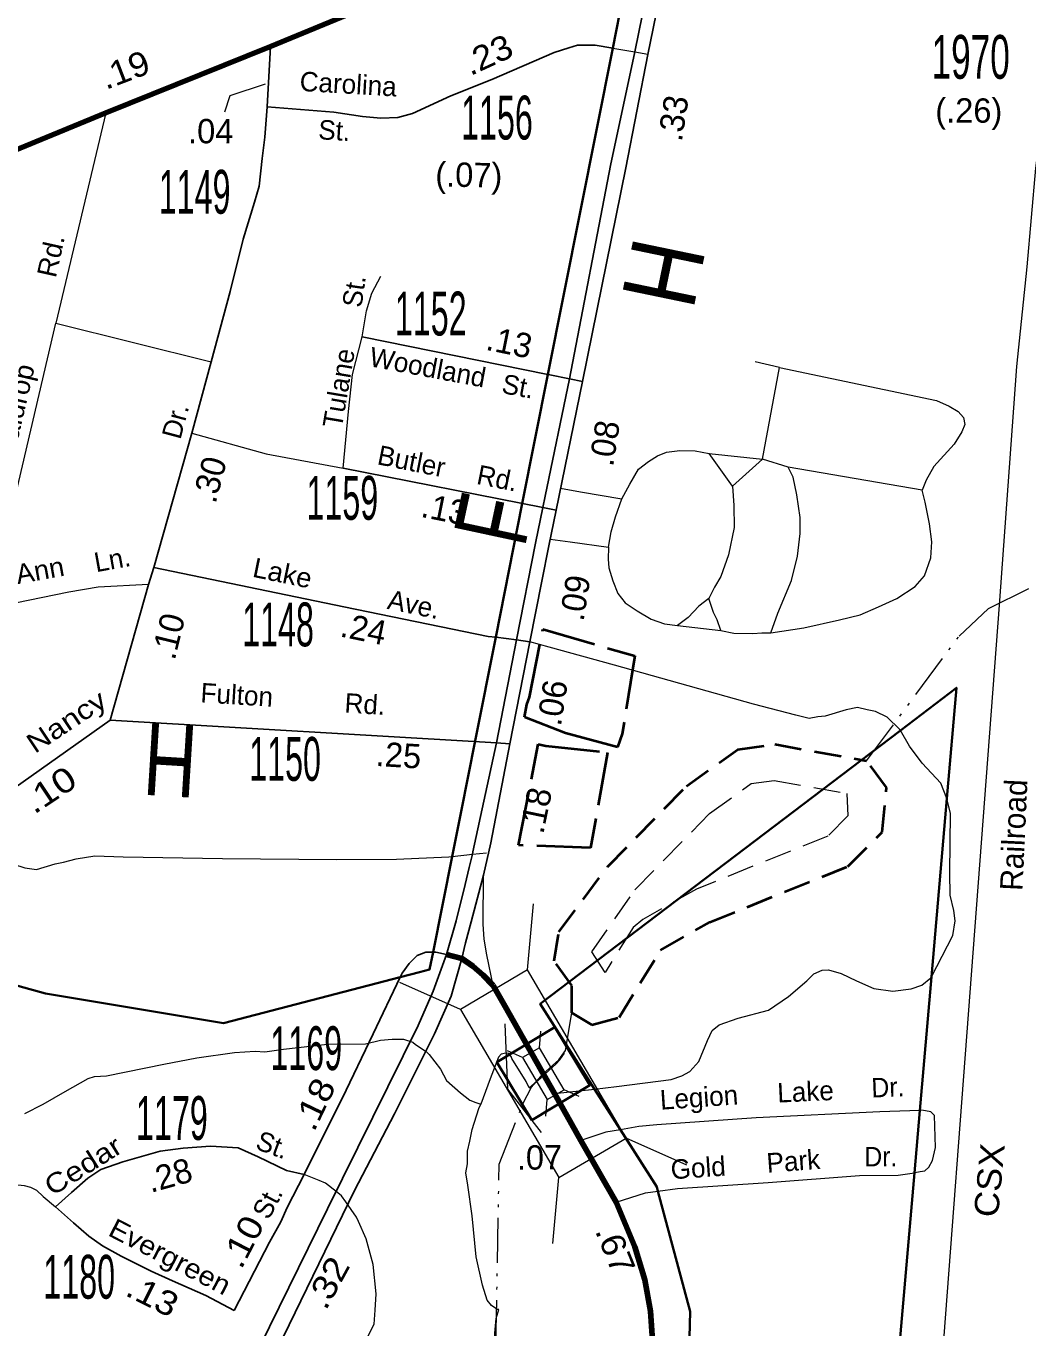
# Model space of a CAD drawing. Extents: x 672671 to 723062, y 155457 to 206742.
# Drawn here: x 696610 to 697639, y 173995 to 175331 of the extents above; entities that cross this region are included whole.
import ezdxf
from ezdxf.enums import TextEntityAlignment as Align

# ---------------------------------------------------------------- set-up
doc = ezdxf.new("R2010")
doc.units = 0
doc.header["$LTSCALE"] = 9.2
for name, pattern in [('DASH_DOUBLE_DOT', [9.2, 5, -1.2, 0.3, -1.2, 0.3, -1.2]), ('LONG_DASHED', [7.5, 6, -1.5]), ('MEDIUM_DASHED', [4.5, 3, -1.5])]:
    doc.linetypes.add(name, pattern=pattern)
for name, color, linetype, lineweight in [('10', 7, 'Continuous', 40), ('11', 7, 'Continuous', 40), ('17', 7, 'Continuous', 13), ('22', 7, 'Continuous', 40), ('28', 7, 'Continuous', 25), ('31', 7, 'Continuous', 35), ('32', 7, 'Continuous', 25), ('35', 7, 'Continuous', 13), ('44', 7, 'Continuous', 13), ('47', 7, 'Continuous', 13), ('48', 7, 'LONG_DASHED', 40), ('49', 7, 'LONG_DASHED', 40), ('50', 7, 'Continuous', 13), ('59', 7, 'DASH_DOUBLE_DOT', 13), ('60', 7, 'Continuous', 13), ('61', 7, 'Continuous', 13), ('62', 7, 'Continuous', 13), ('8', 7, 'Continuous', 25)]:
    doc.layers.add(name, color=color, linetype=linetype, lineweight=lineweight)
doc.layers.add('14', color=7, linetype='Continuous')

msp = doc.modelspace()

# ---------------------------------------------------------------- linework, layer by layer
at = {"layer": '17'}
for points in [[(696814.4, 175243.326), (696819.976, 175260.068), (696856.222, 175272.159)], [(697139.404, 174195.41), (697104.847, 174239.706), (697102.265, 174306.846)]]:
    msp.add_lwpolyline(points, dxfattribs=at)
at = {"layer": '28'}
for p, q in [((697113.821, 174701.055), (697093.179, 174595.562)), ((697106.941, 174594.405), (697127.43, 174699.267))]:
    msp.add_line(p, q, dxfattribs=at)
at = {"layer": '28', "lineweight": 120}
msp.add_line((697057.776, 174373.908), (697041.985, 174378.191), dxfattribs=at)
at = {"layer": '28'}
for points in [[(697272.309, 175489.986), (697263.548, 175443.724), (697254.514, 175399.55), (697235.235, 175305.107), (697210.195, 175188.419), (697168.098, 174969.212)], [(697181.525, 174966.492), (697226.041, 175185.716), (697248.636, 175302.259), (697268.496, 175399.55), (697286.635, 175492.137)], [(697168.098, 174969.212), (697143.351, 174848.659), (697140.927, 174837.06)], [(697127.43, 174699.267), (697139.713, 174761.324), (697146.831, 174797.845), (697154.366, 174834.395), (697181.525, 174966.492)], [(697140.927, 174837.06), (697133.401, 174800.551), (697113.821, 174701.055)], [(697093.179, 174595.562), (697069.106, 174483.362), (697068.528, 174480.978), (697065.247, 174467.481), (697060.956, 174449.874), (697051.981, 174412.668), (697041.985, 174378.191)], [(697079.765, 174459.626), (697087.453, 174492.694), (697106.941, 174594.405)], [(697057.776, 174373.908), (697061.315, 174390.156), (697067.081, 174411.656), (697079.765, 174459.626)], [(697041.985, 174378.191), (697028.104, 174340.517), (697012.681, 174305.021), (696919.691, 174117.008), (696830.65, 173935.076), (696799.355, 173873.526), (696735.09, 173748.199), (696649.414, 173577.521), (696519.493, 173324.038)], [(696535.076, 173311.728), (696665.484, 173572.696), (696771.286, 173781.963), (696791.79, 173821.354), (696868.066, 173972.354), (696947.623, 174135.664), (696988.632, 174214.447), (697029.64, 174296.512), (697046.613, 174335.372), (697057.776, 174373.908)]]:
    msp.add_lwpolyline(points, dxfattribs=at)
at = {"layer": '28', "lineweight": 120}
for points in [[(696861.239, 175310.325), (697021.469, 175376.866), (697130.391, 175421.331), (697187.339, 175447.492), (697213.396, 175461.111), (697235.174, 175471.618)], [(696459.417, 175146.437), (696576.673, 175194.883), (696692.471, 175242.454), (696861.239, 175310.325)], [(697089.897, 174346.354), (697079.627, 174356.918), (697068.927, 174366.123), (697057.776, 174373.908)], [(697139.022, 174259.349), (697102.212, 174324.683), (697089.897, 174346.354)], [(697235.105, 173380.5), (697237.959, 173468.204), (697244.387, 173664.288), (697245.93, 173711.44), (697254.238, 173944.588), (697253.389, 173981.556), (697251.266, 174011.726), (697245.321, 174044.02), (697235.129, 174078.014), (697216.02, 174123.906), (697179.924, 174187.22), (697152.746, 174235.236), (697139.022, 174259.349)]]:
    msp.add_lwpolyline(points, dxfattribs=at)
at = {"layer": '31'}
msp.add_lwpolyline([(697093.519, 174267.437), (697152.969, 174303.405), (697188.966, 174243.91), (697129.515, 174207.942)], close=True, dxfattribs=at)
at = {"layer": '32'}
for p, q in [((696861.239, 175310.325), (696857.738, 175248.454)), ((697181.525, 174966.492), (697168.098, 174969.212)), ((697140.927, 174837.06), (696936.025, 174877.357)), ((697154.366, 174834.395), (697140.927, 174837.06)), ((697113.821, 174701.055), (697127.43, 174699.267)), ((696696.846, 174618.782), (696522.42, 174495.041)), ((696696.846, 174618.782), (697093.179, 174595.562)), ((697093.179, 174595.562), (697106.941, 174594.405))]:
    msp.add_line(p, q, dxfattribs=at)
for points in [[(696857.738, 175248.454), (696926.187, 175243.007), (696955.743, 175238.726), (696974.411, 175236.781), (696992.028, 175237.493), (697007.195, 175241.579), (697046.28, 175259.673), (697088.512, 175276.52), (697152.321, 175304.137), (697167.608, 175309.236), (697176.526, 175311.785), (697194.362, 175311.785), (697212.57, 175308.69)], [(696857.738, 175248.454), (696855.405, 175217.324), (696852.604, 175195.467), (696849.687, 175166.866), (696845.02, 175150.523), (696833.353, 175112.583), (696819.936, 175058.884), (696800.393, 174986.798), (696780.558, 174913.254), (696741.473, 174775.503)], [(697168.098, 174969.212), (697147.859, 174973.313), (697146.034, 174973.681), (696955.276, 175012.189)], [(696741.473, 174775.503), (696736.223, 174757.992), (696696.846, 174618.782)], [(696741.473, 174775.503), (696936.608, 174734.937), (697084.801, 174704.567), (697092.439, 174703.833), (697113.821, 174701.055)], [(697041.985, 174378.191), (697030.87, 174380.348), (697020.678, 174380.348), (697011.76, 174376.948), (697003.562, 174368.951), (696996.562, 174359.028), (696994.51, 174354.721), (696966.81, 174296.573), (696935.017, 174230.324), (696912.265, 174185.381), (696895.931, 174152.11)], [(696895.931, 174152.11), (696877.847, 174156.196), (696848.679, 174170.204), (696828.261, 174179.544), (696799.677, 174181.295), (696771.642, 174179.301), (696747.959, 174176.07), (696709.645, 174165.341), (696687.182, 174157.203), (696673.831, 174148.577), (696656.915, 174133.734), (696640.71, 174119.132)], [(696895.931, 174152.11), (696878.431, 174118.256), (696872.014, 174103.664), (696860.346, 174082.651), (696824.015, 174012.648)], [(696640.71, 174119.132), (696659.114, 174102.64), (696674.877, 174088.938), (696688.832, 174078.855), (696708.213, 174068.255), (696738.706, 174053.001), (696760.671, 174042.918), (696795.04, 174027.923), (696824.015, 174012.648)]]:
    msp.add_lwpolyline(points, dxfattribs=at)
at = {"layer": '35'}
for p, q in [((696692.471, 175242.454), (696641.135, 175026.489)), ((696641.135, 175026.489), (696800.393, 174986.798)), ((697383.741, 174980.742), (697358.687, 174986.594)), ((697366.368, 174886.772), (697383.741, 174980.742)), ((697311.443, 174892.381), (697366.368, 174886.772)), ((697392.58, 174878.482), (697366.368, 174886.772)), ((697158.998, 174856.923), (697179.339, 174853.32)), ((697179.339, 174853.32), (697221.74, 174845.807)), ((697148.187, 174804.423), (697168.704, 174801.669)), ((697168.704, 174801.669), (697208.176, 174796.369)), ((697279.012, 174715.962), (697323.513, 174710.903)), ((697147.387, 174693.721), (697127.43, 174699.267)), ((697555.394, 174538.235), (697555.396, 174538.255)), ((697046.715, 174478.668), (697047.74, 174478.776)), ((697047.74, 174478.776), (697068.528, 174480.978)), ((697068.528, 174480.978), (697082.933, 174482.503)), ((697152.746, 174235.236), (697193.793, 174239.968)), ((696911.243, 174145.934), (696895.931, 174152.11)), ((696934.116, 174130.246), (696928.658, 174134.624)), ((696938.599, 174123.954), (696934.116, 174130.246))]:
    msp.add_line(p, q, dxfattribs=at)
for points in [[(697212.57, 175308.69), (697214.802, 175308.31), (697235.179, 175304.845), (697248.695, 175302.547)], [(696955.276, 175012.189), (696959.943, 175039.039), (696965.193, 175057.133), (696974.527, 175074.644)], [(696736.223, 174757.992), (696684.595, 174755.366), (696654.26, 174750.112), (696572.298, 174733.477), (696641.135, 175026.489)], [(696936.025, 174877.357), (696941.275, 174935.726), (696945.359, 174973.665), (696955.276, 175012.189)], [(697383.741, 174980.742), (697544.889, 174946.94), (697557.751, 174940.966), (697566.926, 174935.601), (697572.473, 174929.505), (697573.784, 174922.251), (697570.766, 174914.936), (697562.994, 174902.043), (697541.902, 174879.305), (697534.099, 174865.223), (697529.954, 174854.799), (697392.58, 174878.482)], [(696780.558, 174913.254), (696856.76, 174892.171), (696936.025, 174877.357)], [(697221.74, 174845.807), (697230.091, 174861.108), (697239.114, 174876.409), (697249.385, 174884.425), (697258.438, 174890.034), (697267.551, 174893.752), (697281.542, 174895.734), (697297.133, 174895.357), (697311.443, 174892.381)], [(697366.368, 174886.772), (697335.522, 174859.036), (697311.443, 174892.381)], [(697374.689, 174708.342), (697381.821, 174728.49), (697396.146, 174762.14), (697401.999, 174787.194), (697404.864, 174810.359), (697404.711, 174826.818), (697401.389, 174849.922), (697397.549, 174868.149), (697392.58, 174878.482)], [(697335.522, 174859.036), (697336.954, 174838.98), (697337.168, 174816.425), (697331.285, 174788.322), (697323.604, 174766.376), (697317.02, 174755.343), (697311.016, 174743.699)], [(697374.689, 174708.342), (697408.796, 174713.524), (697445.219, 174721.784), (697466.555, 174726.844), (697485.361, 174734.952), (697504.168, 174743.699), (697522.943, 174756.044), (697532.544, 174767.077), (697539.067, 174785.396), (697540.134, 174801.886), (697537.513, 174820.174), (697533.093, 174842.637), (697529.954, 174854.799)], [(697208.176, 174796.369), (697211.041, 174812.218), (697215.217, 174827.489), (697221.74, 174845.807)], [(697208.176, 174796.369), (697207.9, 174784.173), (697208.359, 174775.033), (697212.779, 174761.652), (697217.747, 174748.881), (697225.184, 174739.219), (697237.437, 174730.806), (697252.128, 174722.424), (697265.57, 174717.7), (697279.012, 174715.962)], [(697311.016, 174743.699), (697300.744, 174735.683), (697289.893, 174724.009), (697279.012, 174715.962)], [(697323.513, 174710.903), (697319.764, 174721.845), (697316.015, 174729.099), (697311.016, 174743.699)], [(697323.513, 174710.903), (697336.924, 174707.946), (697356.462, 174707.55), (697365.545, 174708.221), (697374.689, 174708.342)], [(697507.73, 174608.207), (697507.246, 174609.039), (697494.323, 174621.718), (697482.1, 174627.692), (697473.535, 174629.46), (697463.751, 174631.777), (697452.199, 174629.277), (697430.376, 174622.938), (697423.06, 174622.236), (697413.947, 174620.347), (697400.475, 174623.913), (697357.132, 174635.038), (697214.211, 174675.15), (697147.387, 174693.721)], [(697555.396, 174538.255), (697549.217, 174553.992), (697530.137, 174574.566), (697517.122, 174592.061), (697507.73, 174608.207)], [(697539.536, 174355.288), (697561.653, 174397.507), (697563.908, 174412.747), (697562.598, 174423.141), (697558.818, 174438.96), (697558.574, 174462.095), (697559.245, 174523.024), (697555.394, 174538.235)], [(696522.42, 174495.041), (696609.341, 174467.024), (696621.008, 174465.272), (696640.26, 174471.109), (696649.01, 174472.86), (696661.844, 174476.362), (696681.095, 174479.281), (696709.971, 174478.405), (696812.06, 174476.654), (696929.316, 174475.487), (696990.569, 174476.071), (697044.238, 174478.405), (697046.715, 174478.668)], [(697193.793, 174239.968), (697216.436, 174242.578), (697272.398, 174249.801), (697283.31, 174253.611), (697291.813, 174257.94), (697300.866, 174268.364), (697309.827, 174289.761), (697314.612, 174300.185), (697321.836, 174305.702), (697341.282, 174312.621), (697372.281, 174320.85), (697392.885, 174335.054), (697411.6, 174351.056), (697418.824, 174358.402), (697427.297, 174362.151), (697434.003, 174362.181), (697446.865, 174358.706), (697462.776, 174350.873), (697480.485, 174343.162), (697500.053, 174340.327), (697518.859, 174342.918), (697529.862, 174346.667), (697538.884, 174354.043), (697539.536, 174355.288)], [(697527.638, 174218.02), (697486.581, 174216.456), (697359.875, 174210.421), (697257.615, 174203.35), (697239.357, 174201.369), (697220.41, 174198.146)], [(697522.089, 174154.004), (697522.486, 174154.064), (697528.003, 174155.374), (697532.819, 174155.984), (697537.025, 174159.702), (697540.652, 174166.439), (697543.609, 174179.85), (697542.694, 174212.768), (697538.976, 174216.395), (697529.801, 174218.102), (697527.638, 174218.02)], [(697220.41, 174198.146), (697205.311, 174195.577), (697179.924, 174187.22)], [(697258.941, 174135.003), (697278.951, 174137.787), (697372.067, 174144.127), (697465.885, 174151.138), (697505.417, 174151.503), (697522.089, 174154.004)], [(696570.9, 174142.116), (696592.291, 174142.48), (696608.625, 174140.728), (696615.098, 174139.2), (696621.194, 174136.213), (696627.876, 174129.638), (696640.71, 174119.132)], [(696928.658, 174134.624), (696917.911, 174143.244), (696911.243, 174145.934)], [(697216.02, 174123.906), (697246.093, 174133.215), (697258.941, 174135.003)], [(696951.613, 174103.997), (696949.614, 174108.496), (696938.599, 174123.954)], [(696829.867, 173857.748), (696853.363, 173844.733), (696869.076, 173835.81), (696882.664, 173832.41), (696897.528, 173833.26), (696909.418, 173839.209), (696920.034, 173853.019), (696928.736, 173868.222), (696935.258, 173882.883), (696938.703, 173908.547), (696942.696, 173940.277), (696946.14, 173957.925), (696955.131, 173973.896), (696967.689, 173998.372), (696968.786, 174013.002), (696969.823, 174029.492), (696966.5, 174059.88), (696959.581, 174086.063), (696951.613, 174103.997)]]:
    msp.add_lwpolyline(points, dxfattribs=at)
at = {"layer": '44'}
msp.add_lwpolyline([(697674.106, 175387.716), (697670.131, 175360.614), (697656.476, 175263.566), (697646.235, 175185.476), (697637.426, 175084.252), (697626.85, 174981.87), (697609.019, 174736.75), (697505.539, 173367.344), (697504.331, 173350.799), (697467.018, 172839.435), (697418.065, 172168.558), (697395.713, 171862.241), (697395.384, 171857.731), (697339.233, 171126.491), (697336.771, 171094.42), (697336.737, 171093.974)], dxfattribs=at)
at = {"layer": '47'}
msp.add_lwpolyline([(697089.897, 174346.354), (697083.345, 174377.638), (697080.554, 174393.946), (697079.47, 174409.31), (697079.765, 174459.626)], dxfattribs=at)
at = {"layer": '48'}
msp.add_lwpolyline([(697143.946, 174592.399), (697207.125, 174585.638), (697189.638, 174487.585), (697115.836, 174490.31), (697136.049, 174594.09)], close=True, dxfattribs=at)
at = {"layer": '49'}
msp.add_lwpolyline([(697126.941, 174642.351), (697140.814, 174711.99), (697235.319, 174684.605), (697222.333, 174604.61), (697217.284, 174590.917), (697163.899, 174605.331), (697122.058, 174621.906), (697124.35, 174634.701)], close=True, dxfattribs=at)
at = {"layer": '50', "lineweight": 35}
for p, q in [((697212.57, 175308.69), (697244.164, 175467.767)), ((697146.034, 174973.681), (697212.57, 175308.69)), ((697119.733, 174841.261), (697146.034, 174973.681)), ((697092.439, 174703.833), (697119.733, 174841.261)), ((697071.294, 174597.372), (697092.439, 174703.833)), ((697056.932, 174525.061), (697071.294, 174597.372)), ((697539.536, 174355.288), (697555.394, 174538.235)), ((697047.74, 174478.776), (697056.932, 174525.061)), ((697028.191, 174380.348), (697047.74, 174478.776)), ((696994.51, 174354.721), (697014.091, 174359.794)), ((697527.638, 174218.02), (697539.536, 174355.288)), ((697193.793, 174239.968), (697220.41, 174198.146)), ((697522.089, 174154.004), (697527.638, 174218.02))]:
    msp.add_line(p, q, dxfattribs=at)
at = {"layer": '50'}
for p, q in [((697125.172, 174362.171), (697131.358, 174429.966)), ((697056.159, 174321.709), (696993.978, 174349.422)), ((697288.507, 174161.925), (697226.326, 174189.637)), ((697151.127, 174081.381), (697157.312, 174149.176))]:
    msp.add_line(p, q, dxfattribs=at)
at = {"layer": '50', "linetype": 'LONG_DASHED'}
for p, q in [((697137.225, 174282.297), (697138.771, 174299.246)), ((697119.971, 174272.182), (697104.427, 174279.111)), ((697178.058, 174232.236), (697162.513, 174239.164)), ((697143.714, 174212.1), (697145.26, 174229.049))]:
    msp.add_line(p, q, dxfattribs=at)
at = {"layer": '50', "lineweight": 35}
for points in [[(697555.396, 174538.255), (697565.248, 174651.913), (697507.73, 174608.207)], [(697507.73, 174608.207), (697138.161, 174327.376), (697193.793, 174239.968)], [(696196.691, 174458.127), (696630.401, 174338.183), (696813.131, 174307.732), (696994.51, 174354.721)], [(697014.091, 174359.794), (697024.652, 174362.53), (697028.191, 174380.348)], [(697220.41, 174198.146), (697257.745, 174139.486), (697258.941, 174135.003)], [(697504.331, 173350.799), (697454.205, 173370.846), (697522.089, 174154.004)], [(697258.941, 174135.003), (697291.912, 174011.38), (697284.608, 173719.251)]]:
    msp.add_lwpolyline(points, dxfattribs=at)
at = {"layer": '50'}
msp.add_lwpolyline([(697056.159, 174321.709), (697157.312, 174149.176), (697226.326, 174189.637), (697125.172, 174362.171)], close=True, dxfattribs=at)
at = {"layer": '50', "linetype": 'LONG_DASHED'}
msp.add_lwpolyline([(697119.971, 174272.182), (697145.26, 174229.049), (697162.513, 174239.164), (697137.225, 174282.297)], close=True, dxfattribs=at)
at = {"layer": '59'}
for points in [[(697473.062, 174577.062), (697568.188, 174705.078), (697598.312, 174733.469), (697666.625, 174767.062), (697894.312, 174853.422), (697919.312, 174888.891), (697926.625, 174914.75)], [(697127.75, 173759.36), (697121.625, 173886.453), (697092.688, 173977), (697096, 174162.844), (697120.332, 174224.636), (697129.045, 174241.724), (697141.242, 174255.673), (697157.274, 174269.971), (697163.895, 174279.387), (697170.688, 174318.281)]]:
    msp.add_lwpolyline(points, dxfattribs=at)
at = {"layer": '60', "linetype": 'MEDIUM_DASHED', "lineweight": 40}
for points in [[(697170.688, 174318.281), (697170.688, 174346.266), (697152.438, 174371.625), (697157.312, 174401.516), (697207.562, 174468.469), (697288.062, 174550.812), (697340.75, 174588.719), (697378.875, 174593.953), (697473.062, 174577.062)], [(697170.688, 174318.281), (697191.125, 174305.86), (697219.188, 174313.312), (697261.5, 174382.406), (697312.125, 174411.375), (697453.875, 174468.5), (697488.938, 174503.781), (697493.5, 174549.641), (697473.062, 174577.062)]]:
    msp.add_lwpolyline(points, dxfattribs=at)
at = {"layer": '61', "linetype": 'MEDIUM_DASHED'}
msp.add_lwpolyline([(697204.625, 174359.438), (697190.938, 174380.703), (697235.375, 174444.61), (697312, 174522.985), (697354.75, 174553.719), (697378.125, 174556.922), (697452.812, 174543.531), (697453.812, 174520.328), (697433.188, 174499.61), (697298.5, 174445.312), (697243.312, 174414.141), (697233.5, 174405.906)], close=True, dxfattribs=at)
at = {"layer": '62'}
for points in [[(696609.125, 174214.906), (696628.062, 174224.297), (696650.438, 174237.25), (696674.062, 174250.86), (696680.75, 174252.828), (696692.875, 174253.469), (696751.875, 174265.594), (696785.875, 174272.094), (696824.312, 174277.297), (696845.688, 174278.656), (696855.438, 174278.172), (696874.812, 174280.828), (696919.875, 174286.141), (696958.875, 174286.453), (696974.062, 174290.219), (696986.188, 174290.985), (696991, 174291), (696997.75, 174291.094), (697007.5, 174288.141), (697010.062, 174285.656), (697021.188, 174278.547), (697024.188, 174275.5), (697035.938, 174260.391), (697042, 174248.828), (697056.25, 174236.188), (697065.938, 174228.422), (697072.188, 174226), (697077.062, 174224.281)], [(697126.75, 174241.141), (697123.75, 174247.781), (697108.875, 174271.391), (697108.25, 174273.219), (697105.812, 174276.312), (697102.812, 174276.891), (697097.938, 174275.641), (697095.438, 174272.547), (697086.625, 174250.516), (697077.062, 174224.281)], [(697126.75, 174241.141), (697139, 174251.656), (697154.562, 174265.75), (697158.25, 174270.016), (697163, 174276.828)], [(697095.5, 174013.594), (697094.188, 174013.547), (697090.562, 174015.938), (697088.062, 174017.812), (697083.75, 174023.281), (697078.75, 174038.485), (697072.375, 174067.641), (697068.312, 174109.641), (697063.75, 174141.235), (697061.875, 174154), (697063.5, 174163.156), (697063.438, 174176.016), (697065.812, 174186.297), (697068.125, 174198.547), (697075.188, 174219.985), (697077.062, 174224.281)], [(697141.375, 173798.906), (697138.312, 173809.266), (697122, 173856.094), (697108.75, 173898), (697097.5, 173933.812), (697094.188, 173952), (697092.125, 173973.938), (697091.438, 173989.125), (697093.062, 174004.453), (697095.5, 174013.594)]]:
    msp.add_lwpolyline(points, dxfattribs=at)

# ---------------------------------------------------------------- texts
at = {"layer": '10'}
for s, rotation, width, p in [('Rd.', 77.46, 1.05, (696645.67, 175093.363)), ('Waldrop', 76.903, 1.05, (696607.701, 174930.669)), ('Ann', 10.224, 1.05, (696626.411, 174762.767)), ('Dr.', 2.181, 0.95, (697495.239, 174231.797)), ('Dr.', 0.529, 0.95, (697487.751, 174160.574))]:
    msp.add_text(s, height=20, rotation=rotation, dxfattribs=dict(at, width=width)).set_placement(p, align=Align.CENTER)
for s, rotation, p in [('St.', 81.874, (696956.947, 175057.812)), ('Tulane', 80.416, (696941.24, 174958.005)), ('Ln.', 10.224, (696700.646, 174773.871)), ('Lake', 2.727, (697410.831, 174227.363)), ('Legion', 3.956, (697301.72, 174221.435)), ('Gold', 3.895, (697300.88, 174149.132)), ('Park', 4.274, (697398.57, 174156.022))]:
    msp.add_text(s, height=20, rotation=rotation, dxfattribs=at).set_placement(p, align=Align.CENTER)
at = {"layer": '11'}
for s, rotation, p in [('Carolina', 356.684, (696940.557, 175261.993)), ('St.', 356.575, (696926.241, 175214.323)), ('Woodland', 349.412, (697020.927, 174971.261)), ('St.', 349.412, (697113.642, 174951.754)), ('Dr.', 75.114, (696773.37, 174923.29)), ('Butler', 348.705, (697004.148, 174874.761)), ('Rd.', 348.705, (697092.241, 174857.41)), ('Ave.', 348.308, (697006.428, 174727.77)), ('Fulton', 356.472, (696826.159, 174634.771)), ('Rd.', 356.472, (696957.628, 174625.3)), ('St.', 339.929, (696860.073, 174173.215)), ('St.', 62.077, (696867.049, 174119.11))]:
    msp.add_text(s, height=20, rotation=rotation, dxfattribs=at).set_placement(p, align=Align.CENTER)
for s, rotation, width, p in [('Lake', 348.393, 1.05, (696871.637, 174759.996)), ('Nancy', 33.611, 1.2, (696657.325, 174609.074)), ('Cedar', 32.209, 1.2, (696674.253, 174152.778)), ('Evergreen', 332.565, 1.1, (696753.58, 174058.903))]:
    msp.add_text(s, height=20, rotation=rotation, dxfattribs=dict(at, width=width)).set_placement(p, align=Align.CENTER)
at = {"layer": '14'}
msp.add_text('Railroad', height=23, rotation=87.337, dxfattribs=at).set_placement((697635.54, 174500.305), align=Align.CENTER)
at = {"layer": '14', "width": 1.1}
msp.add_text('CSX', height=25, rotation=84.608, dxfattribs=at).set_placement((697611.407, 174145.026), align=Align.CENTER)
at = {"layer": '17'}
for s, rotation, width, p in [('.23', 24.842, 1.1, (697089.58, 175290.642)), ('.19', 20.918, 1.1, (696716.24, 175274.903)), ('.10', 33.611, 1.2, (696641.873, 174536.85)), ('.18', 64.363, 1.15, (696917.499, 174219.097)), ('.10', 62.57, 1.15, (696843.618, 174077.57)), ('.67', 292.101, 1.1, (697203.701, 174070.685)), ('.32', 61.328, 1.15, (696930.91, 174035.163)), ('.13', 333.424, 1.15, (696734.762, 174016.677))]:
    msp.add_text(s, height=25, rotation=rotation, dxfattribs=dict(at, width=width)).set_placement(p, align=Align.CENTER)
for s, rotation, p in [('.33', 81.017, (697286.964, 175234.974)), ('(.26)', 359.663, (697577.879, 175232.28)), ('.04', 359.711, (696799.896, 175211.021)), ('(.07)', 359.044, (697064.639, 175166.19)), ('.13', 348.587, (697104.031, 174994.548)), ('.08', 81.017, (697216.45, 174901.23)), ('.30', 75.114, (696810.826, 174862.661)), ('.13', 348.705, (697037.408, 174823.122)), ('.09', 81.017, (697186.14, 174742.358)), ('.10', 76.253, (696768.487, 174701.97)), ('.24', 348.393, (696954.448, 174700.125)), ('.06', 81.017, (697162.882, 174634.725)), ('.25', 356.472, (696991.999, 174570.334)), ('.18', 78.431, (697145.847, 174523.686)), ('.07', 0.675, (697137.478, 174157.236)), ('.28', 15.644, (696760.825, 174139.47))]:
    msp.add_text(s, height=25, rotation=rotation, dxfattribs=at).set_placement(p, align=Align.CENTER)
at = {"layer": '22'}
for s, rotation, width, p in [('H', 258.288, 0.9, (697228.081, 175085.578)), ('F', 77.892, 0.75, (697126.898, 174817.02)), ('H', 176.474, 0.75, (696760.996, 174615.437))]:
    msp.add_text(s, height=75, rotation=rotation, dxfattribs=dict(at, width=width)).set_placement(p, align=Align.CENTER)
at = {"layer": '8'}
for s, width, p in [('1970', 0.6, (697579.853, 175277.3)), ('1156', 0.55, (697093.713, 175214.952)), ('1149', 0.55, (696783.452, 175138.755)), ('1152', 0.55, (697025.753, 175013.738)), ('1159', 0.55, (696935.027, 174824.487)), ('1148', 0.55, (696869.046, 174694.516)), ('1150', 0.55, (696876.252, 174556.43)), ('1169', 0.55, (696897.999, 174259.399)), ('1179', 0.55, (696760.12, 174187.672)), ('1180', 0.55, (696664.967, 174024.64))]:
    msp.add_text(s, height=45, dxfattribs=dict(at, width=width)).set_placement(p, align=Align.CENTER)

doc.saveas('drawing.dxf')
